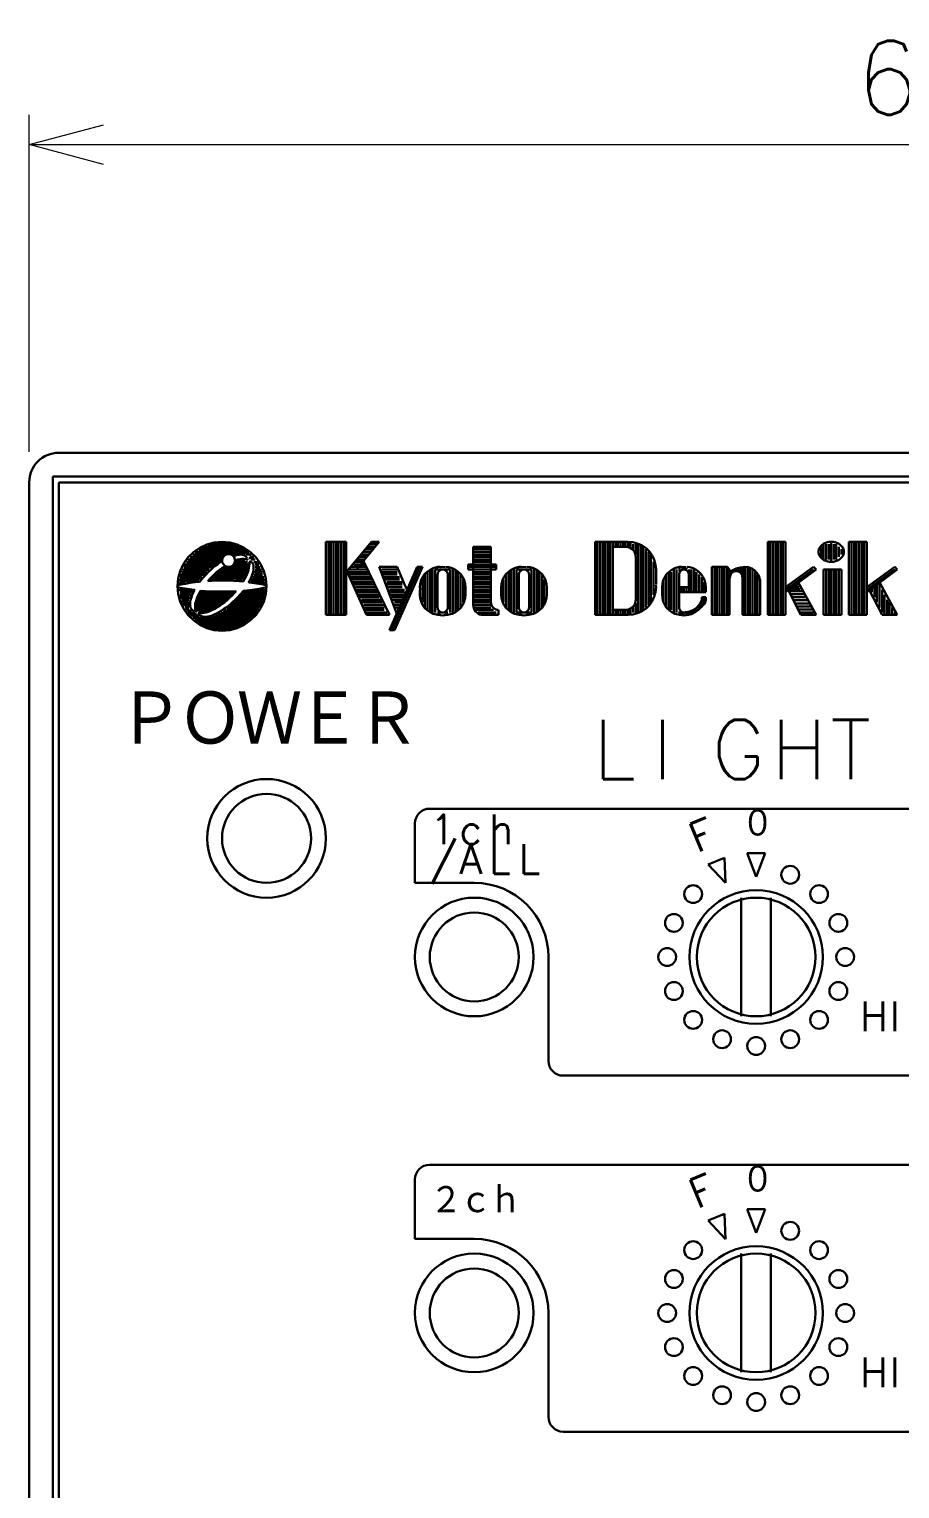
# Model space of a CAD drawing. Header units: inches. Extents: x -5 to 355, y -14 to 172.
# Drawn here: x -5.06 to 24.28, y 51.67 to 100.88 of the extents above; entities that cross this region are included whole.
import ezdxf

# ---------------------------------------------------------------- set-up
doc = ezdxf.new("R2010")
doc.units = ezdxf.units.IN
doc.header["$MEASUREMENT"] = 0
doc.layers.get('0').update_dxf_attribs({"lineweight": 30})
doc.layers.get('Defpoints').update_dxf_attribs({"lineweight": 9})
doc.layers.add('2KD_寸法１', color=7, linetype='Continuous', lineweight=15)
doc.layers.add('2KD_寸法１ @ 1', color=7, linetype='Continuous', lineweight=15)
doc.styles.add('BIGFONT', font='txt.shx', dxfattribs={"bigfont": 'bigfont'})
doc.styles.get("Standard").update_dxf_attribs({"font": 'txt', "bigfont": 'extfont2.shx'})
doc.dimstyles.new('KD-STD', dxfattribs={"dimscale": 0, "dimtxt": 2.5, "dimasz": 2.5, "dimexe": 1, "dimexo": 1, "dimgap": 1, "dimtad": 1, "dimdsep": 46, "dimtxsty": 'Standard', "dimblk": 'OPEN30', "dimcen": 0, "dimadec": 0, "dimazin": 0, "dimtfac": 1, "dimtmove": 0, "dimatfit": 3, "dimldrblk": 'OPEN30', "dimfxl": 1, "dimtolj": 1, "dimtzin": 0, "dimlwd": 15, "dimlwe": 15, "dimarcsym": 0})

# ---------------------------------------------------------------- blocks, each defined once
blk = doc.blocks.new('_Open30')
at = {"lineweight": -2}
for p, q in [((-1, 0.268), (0, 0)), ((0, 0), (-1, -0.268)), ((0, 0), (-1, 0))]:
    blk.add_line(p, q, dxfattribs=at)
blk = doc.blocks.new('*D62')
at = {"layer": '2KD_寸法１', "color": 0, "lineweight": 15}
for p, q in [((-5.06, 86.634), (-5.06, 97.988)), ((54.94, 86.599), (54.94, 97.988)), ((-2.56, 96.988), (52.44, 96.988))]:
    blk.add_line(p, q, dxfattribs=at)
at = {"layer": 'Defpoints', "color": 0}
for p in [(54.94, 96.988), (-5.06, 85.634), (54.94, 85.599)]:
    blk.add_point(p, dxfattribs=at)
at = {"layer": '2KD_寸法１', "color": 0, "lineweight": 15, "xscale": 2.5, "yscale": 2.5, "zscale": 2.5, "rotation": 180}
blk.add_blockref('_Open30', (-5.06, 96.988), dxfattribs=at)
at = {"layer": '2KD_寸法１', "color": 0, "lineweight": 15, "xscale": 2.5, "yscale": 2.5, "zscale": 2.5}
blk.add_blockref('_Open30', (54.94, 96.988), dxfattribs=at)
at = {"layer": '2KD_寸法１', "color": 0, "lineweight": 15, "insert": (24.94, 99.238), "char_height": 2.5, "attachment_point": 5}
blk.add_mtext('\\A1;60', dxfattribs=at)
blk = doc.blocks.new('A$C6F742C00')
for p, q in [((1, 81), (59, 81)), ((0, 7.5), (0, 80)), ((0.8, 7.5), (0.8, 80.2)), ((0.8, 80.2), (59.2, 80.2)), ((1, 2), (1, 80)), ((1, 80), (59, 80)), ((5.813, 77.786), (7.183, 77.786)), ((5.898, 77.829), (7.097, 77.829)), ((6.027, 77.871), (7.012, 77.871)), ((6.113, 77.914), (6.883, 77.914)), ((6.327, 77.957), (6.755, 77.957)), ((10, 78), (10.684, 78)), ((10, 75.532), (10, 78)), ((10.085, 78), (10.085, 75.532)), ((10.171, 78), (10.171, 75.532)), ((10.256, 78), (10.256, 75.532)), ((10.342, 78), (10.342, 75.532)), ((10.428, 78), (10.428, 75.532)), ((10.513, 78), (10.513, 75.532)), ((10.599, 78), (10.599, 75.532)), ((10.684, 78), (10.684, 75.532)), ((10.684, 76.979), (11.54, 78)), ((11.797, 78), (11.027, 77.064)), ((11.403, 77.83), (11.455, 77.83)), ((11.455, 77.83), (11.626, 77.83)), ((11.472, 77.915), (11.54, 77.915)), ((11.54, 78), (11.797, 78)), ((11.54, 77.915), (11.711, 77.915)), ((14.963, 77.83), (15.563, 77.83)), ((14.963, 77.83), (14.963, 76.128)), ((15.563, 77.83), (15.563, 76.128)), ((19.071, 78), (19.67, 78)), ((19.071, 75.532), (19.071, 78)), ((19.157, 78), (19.157, 75.532)), ((19.242, 78), (19.242, 75.532)), ((19.328, 78), (19.328, 75.532)), ((19.414, 78), (19.414, 75.532)), ((19.499, 78), (19.499, 75.532)), ((19.585, 78), (19.585, 75.532)), ((19.67, 78), (19.67, 75.532)), ((19.67, 78), (20.098, 78)), ((19.67, 77.83), (19.842, 77.83)), ((19.756, 78), (19.756, 77.83)), ((19.842, 78), (19.842, 77.83)), ((19.842, 77.83), (20.098, 77.83)), ((19.927, 78), (19.927, 77.83)), ((20.013, 78), (20.013, 77.83)), ((20.081, 78), (20.115, 78)), ((20.098, 78), (20.098, 77.83)), ((20.115, 78), (20.133, 78)), ((20.184, 78), (20.184, 77.83)), ((20.269, 77.966), (20.269, 77.796)), ((20.355, 77.915), (20.355, 77.745)), ((20.441, 77.915), (20.441, 77.574)), ((20.526, 77.915), (20.526, 75.617)), ((20.612, 77.864), (20.612, 75.651)), ((20.697, 77.83), (20.697, 75.702)), ((24.891, 78), (25.49, 78)), ((24.891, 75.532), (24.891, 78)), ((24.976, 78), (24.976, 75.532)), ((25.062, 78), (25.062, 75.532)), ((25.148, 78), (25.148, 75.532)), ((25.233, 78), (25.233, 75.532)), ((25.319, 78), (25.319, 75.532)), ((25.319, 78), (25.319, 75.532)), ((25.404, 78), (25.404, 75.532)), ((25.49, 78), (25.49, 75.532)), ((26.688, 77.83), (26.688, 77.489)), ((26.774, 77.915), (26.774, 77.404)), ((26.859, 77.915), (26.859, 77.404)), ((26.945, 77.915), (26.945, 77.404)), ((27.03, 78), (27.03, 77.319)), ((27.116, 77.915), (27.116, 77.404)), ((27.202, 77.915), (27.202, 77.404)), ((27.287, 77.83), (27.287, 77.489)), ((27.629, 78), (28.229, 78)), ((27.629, 75.532), (27.629, 78)), ((27.715, 78), (27.715, 75.532)), ((27.801, 78), (27.801, 75.532)), ((27.886, 78), (27.886, 75.532)), ((27.972, 78), (27.972, 75.532)), ((28.057, 78), (28.057, 75.532)), ((28.143, 78), (28.143, 75.532)), ((28.229, 78), (28.229, 75.532)), ((5.299, 77.314), (6.412, 77.314)), ((5.299, 77.271), (6.327, 77.271)), ((5.342, 77.4), (6.498, 77.4)), ((5.342, 77.357), (6.455, 77.357)), ((5.428, 77.486), (6.498, 77.486)), ((5.428, 77.443), (6.498, 77.443)), ((5.513, 77.571), (6.583, 77.571)), ((5.513, 77.529), (6.541, 77.529)), ((5.599, 77.657), (7.397, 77.657)), ((5.599, 77.614), (6.797, 77.614)), ((5.727, 77.743), (7.311, 77.743)), ((5.727, 77.7), (7.311, 77.7)), ((6.797, 77.614), (7.397, 77.614)), ((6.84, 77.571), (6.969, 77.571)), ((6.926, 77.271), (7.354, 77.271)), ((6.969, 77.314), (7.354, 77.314)), ((7.012, 77.357), (7.268, 77.357)), ((7.311, 77.571), (7.482, 77.571)), ((7.397, 77.443), (7.568, 77.443)), ((7.44, 77.486), (7.568, 77.486)), ((7.482, 77.4), (7.611, 77.4)), ((7.568, 77.314), (7.696, 77.314)), ((7.611, 77.271), (7.739, 77.271)), ((10.975, 77.319), (11.027, 77.319)), ((11.027, 77.319), (11.198, 77.319)), ((11.044, 77.404), (11.112, 77.404)), ((11.112, 77.489), (11.215, 77.489)), ((11.112, 77.404), (11.283, 77.404)), ((11.198, 77.574), (11.283, 77.574)), ((11.198, 77.489), (11.369, 77.489)), ((11.198, 77.319), (11.266, 77.319)), ((11.283, 77.319), (11.266, 77.353)), ((11.283, 77.66), (11.455, 77.66)), ((11.283, 77.574), (11.455, 77.574)), ((12.139, 75.532), (11.283, 77.319)), ((11.335, 77.745), (11.369, 77.745)), ((11.369, 77.745), (11.54, 77.745)), ((11.455, 77.66), (11.506, 77.66)), ((11.54, 77.745), (11.574, 77.745)), ((14.963, 77.745), (15.563, 77.745)), ((14.963, 77.66), (15.563, 77.66)), ((14.963, 77.574), (15.563, 77.574)), ((14.963, 77.489), (15.563, 77.489)), ((14.963, 77.404), (15.563, 77.404)), ((14.963, 77.319), (15.563, 77.319)), ((20.441, 77.489), (20.441, 76.128)), ((20.783, 77.745), (20.783, 75.787)), ((20.869, 77.66), (20.869, 75.872)), ((20.954, 77.557), (20.954, 77.489)), ((20.954, 77.489), (20.954, 75.957)), ((21.04, 77.319), (21.04, 76.213)), ((27.373, 77.745), (27.373, 77.574)), ((5.085, 76.885), (5.898, 76.885)), ((5.085, 76.843), (5.813, 76.843)), ((5.085, 76.8), (5.813, 76.8)), ((5.128, 76.971), (5.984, 76.971)), ((5.128, 76.928), (5.941, 76.928)), ((5.171, 77.057), (6.07, 77.057)), ((5.171, 77.014), (5.984, 77.014)), ((5.214, 77.228), (6.284, 77.228)), ((5.214, 77.186), (6.198, 77.186)), ((5.214, 77.143), (6.198, 77.143)), ((5.214, 77.1), (6.07, 77.1)), ((6.155, 76.8), (7.268, 76.8)), ((6.198, 76.843), (7.268, 76.843)), ((6.241, 76.885), (7.311, 76.885)), ((6.284, 76.928), (7.311, 76.928)), ((6.327, 76.971), (7.354, 76.971)), ((6.412, 77.014), (7.354, 77.014)), ((6.455, 77.057), (7.354, 77.057)), ((6.498, 77.1), (7.354, 77.1)), ((6.583, 77.143), (6.626, 77.143)), ((6.84, 77.143), (7.397, 77.143)), ((6.883, 77.186), (7.397, 77.186)), ((6.926, 77.228), (7.397, 77.228)), ((7.525, 76.8), (7.911, 76.8)), ((7.568, 76.971), (7.868, 76.971)), ((7.568, 76.885), (7.868, 76.885)), ((7.568, 76.843), (7.868, 76.843)), ((7.611, 77.228), (7.739, 77.228)), ((7.611, 77.143), (7.782, 77.143)), ((7.611, 77.057), (7.825, 77.057)), ((7.611, 77.014), (7.825, 77.014)), ((7.611, 76.928), (7.868, 76.928)), ((7.654, 77.186), (7.739, 77.186)), ((7.654, 77.1), (7.782, 77.1)), ((10.684, 77.064), (11.369, 75.532)), ((10.736, 76.979), (10.787, 76.979)), ((10.77, 77.064), (11.369, 77.064)), ((10.77, 76.979), (11.369, 76.979)), ((10.77, 76.893), (10.856, 76.893)), ((10.804, 76.808), (10.856, 76.808)), ((10.821, 77.149), (11.335, 77.149)), ((10.856, 76.893), (11.455, 76.893)), ((10.856, 76.808), (11.455, 76.808)), ((10.941, 77.234), (11.283, 77.234)), ((11.369, 76.979), (11.403, 76.979)), ((11.455, 76.808), (11.489, 76.808)), ((11.797, 77.149), (12.396, 75.532)), ((11.797, 77.149), (12.396, 77.149)), ((11.883, 77.064), (12.396, 77.064)), ((11.883, 76.979), (12.396, 76.979)), ((11.883, 76.893), (12.396, 76.893)), ((11.968, 76.808), (12.482, 76.808)), ((13.081, 77.149), (12.139, 75.021)), ((13.166, 77.149), (12.225, 75.021)), ((13.252, 77.149), (12.31, 75.021)), ((12.396, 77.149), (12.653, 76.553)), ((13.081, 77.149), (13.252, 77.149)), ((13.252, 76.808), (13.252, 75.957)), ((13.337, 76.893), (13.337, 75.787)), ((13.423, 76.979), (13.423, 75.702)), ((13.509, 77.064), (13.509, 75.617)), ((13.594, 77.064), (13.594, 75.617)), ((13.68, 77.064), (13.68, 75.617)), ((13.68, 77.064), (14.193, 77.064)), ((13.765, 77.149), (13.851, 77.149)), ((13.765, 76.894), (13.765, 75.787)), ((14.108, 76.894), (14.108, 75.787)), ((14.193, 77.064), (14.193, 75.617)), ((14.279, 77.064), (14.279, 75.617)), ((14.364, 77.064), (14.364, 75.617)), ((14.45, 76.979), (14.45, 75.702)), ((14.536, 76.893), (14.536, 75.787)), ((14.792, 77.234), (14.963, 77.234)), ((14.792, 77.234), (14.792, 77.064)), ((14.792, 77.149), (14.963, 77.149)), ((14.792, 77.064), (14.963, 77.064)), ((14.963, 77.234), (15.563, 77.234)), ((14.963, 77.149), (15.563, 77.149)), ((14.963, 77.064), (15.563, 77.064)), ((14.963, 76.979), (15.563, 76.979)), ((14.963, 76.893), (15.563, 76.893)), ((14.963, 76.808), (15.563, 76.808)), ((15.563, 77.234), (15.734, 77.234)), ((15.563, 77.149), (15.734, 77.149)), ((15.734, 77.064), (15.563, 77.064)), ((15.734, 77.234), (15.734, 77.064)), ((16.076, 76.893), (16.076, 75.787)), ((16.162, 76.979), (16.162, 75.702)), ((16.247, 77.064), (16.247, 75.617)), ((16.333, 77.064), (16.333, 75.617)), ((16.418, 77.064), (16.932, 77.064)), ((16.418, 77.064), (16.418, 75.617)), ((16.504, 77.149), (16.59, 77.149)), ((16.504, 76.894), (16.504, 75.787)), ((16.846, 76.894), (16.846, 75.787)), ((16.932, 77.064), (16.932, 75.617)), ((17.017, 77.064), (17.017, 76.979)), ((17.017, 76.979), (17.017, 75.617)), ((17.103, 77.064), (17.103, 75.617)), ((17.189, 76.979), (17.189, 75.702)), ((17.274, 76.893), (17.274, 75.787)), ((21.125, 77.064), (21.125, 76.979)), ((21.125, 76.979), (21.125, 76.553)), ((21.468, 76.893), (21.468, 75.787)), ((21.553, 76.979), (21.553, 75.702)), ((21.639, 76.979), (21.639, 75.702)), ((21.724, 77.064), (21.724, 75.617)), ((21.81, 77.064), (21.81, 75.617)), ((21.903, 77.149), (21.985, 77.149)), ((21.903, 76.894), (21.903, 75.787)), ((21.913, 77.115), (21.913, 77.013)), ((22.015, 77.115), (22.015, 77.081)), ((22.084, 77.115), (22.084, 77.081)), ((22.152, 77.115), (22.152, 77.081)), ((22.23, 76.894), (22.23, 76.468)), ((22.238, 77.064), (22.238, 76.979)), ((22.255, 76.979), (22.255, 76.468)), ((22.323, 77.064), (22.323, 76.298)), ((22.409, 77.064), (22.409, 76.298)), ((22.495, 76.979), (22.495, 76.298)), ((22.58, 76.893), (22.58, 76.298)), ((22.666, 76.808), (22.666, 76.298)), ((23.008, 77.149), (23.008, 75.532)), ((23.522, 77.149), (23.008, 77.149)), ((23.094, 77.149), (23.094, 75.532)), ((23.179, 77.149), (23.179, 75.532)), ((23.265, 77.149), (23.265, 75.532)), ((23.35, 77.149), (23.35, 75.532)), ((23.436, 77.149), (23.436, 75.532)), ((23.607, 77.064), (23.522, 77.149)), ((23.522, 77.149), (23.522, 75.532)), ((23.607, 75.532), (23.607, 77.064)), ((23.607, 76.962), (23.624, 76.979)), ((23.624, 76.825), (23.607, 76.757)), ((23.658, 76.996), (23.658, 76.928)), ((23.693, 77.03), (23.693, 76.979)), ((23.727, 77.047), (23.727, 76.979)), ((23.778, 77.064), (23.778, 77.013)), ((23.83, 77.098), (23.83, 77.013)), ((23.881, 77.115), (23.881, 77.013)), ((23.932, 77.115), (23.932, 76.996)), ((24.001, 77.132), (24.001, 76.928)), ((24.035, 76.808), (24.035, 76.706)), ((24.052, 77.132), (24.052, 76.842)), ((24.121, 77.149), (24.121, 76.893)), ((24.121, 76.893), (24.121, 75.532)), ((24.206, 77.149), (24.292, 77.115)), ((24.206, 77.132), (24.206, 76.893)), ((24.206, 76.893), (24.206, 75.532)), ((24.292, 77.098), (24.292, 76.877)), ((24.292, 76.893), (24.292, 75.532)), ((24.377, 77.064), (24.377, 76.893)), ((24.377, 76.893), (24.377, 75.532)), ((24.463, 76.996), (24.463, 76.893)), ((24.463, 76.893), (24.463, 75.532)), ((24.549, 76.893), (24.549, 75.532)), ((25.49, 76.468), (26.431, 77.149)), ((25.49, 76.298), (26.517, 77.064)), ((26.431, 77.064), (25.49, 76.383)), ((26.517, 77.064), (26.431, 77.149)), ((26.774, 77.064), (27.373, 77.064)), ((26.774, 75.532), (26.774, 77.064)), ((26.859, 77.064), (26.859, 75.532)), ((26.945, 77.064), (26.945, 75.532)), ((27.03, 77.064), (27.03, 75.532)), ((27.116, 77.064), (27.116, 75.532)), ((27.202, 77.064), (27.202, 75.532)), ((27.287, 77.064), (27.287, 75.532)), ((27.373, 77.064), (27.373, 75.532)), ((29.17, 77.064), (28.228, 76.383)), ((28.229, 76.468), (29.17, 77.149)), ((28.229, 76.298), (29.255, 77.064)), ((29.255, 77.064), (29.17, 77.149)), ((5.042, 76.714), (5.727, 76.714)), ((5.042, 76.628), (5.256, 76.628)), ((5.042, 76.371), (5.428, 76.371)), ((5.085, 76.757), (5.77, 76.757)), ((5.085, 76.671), (5.599, 76.671)), ((5.085, 76.328), (5.513, 76.328)), ((5.085, 76.285), (5.47, 76.285)), ((5.77, 76.285), (6.198, 76.285)), ((6.113, 76.757), (7.226, 76.757)), ((6.113, 76.714), (6.327, 76.714)), ((6.498, 76.285), (6.883, 76.285)), ((6.969, 76.714), (7.183, 76.714)), ((7.226, 76.285), (7.953, 76.285)), ((7.354, 76.328), (7.911, 76.328)), ((7.482, 76.714), (7.953, 76.714)), ((7.482, 76.671), (7.911, 76.671)), ((7.525, 76.757), (7.911, 76.757)), ((7.654, 76.628), (7.953, 76.628)), ((7.782, 76.371), (7.953, 76.371)), ((10.856, 76.723), (11.54, 76.723)), ((10.89, 76.638), (11.574, 76.638)), ((10.941, 76.553), (11.626, 76.553)), ((10.992, 76.468), (11.677, 76.468)), ((11.027, 76.383), (11.711, 76.383)), ((11.061, 76.298), (11.746, 76.298)), ((11.968, 76.723), (12.482, 76.723)), ((12.054, 76.638), (12.567, 76.638)), ((12.054, 76.553), (12.567, 76.553)), ((12.054, 76.468), (12.567, 76.468)), ((12.139, 76.383), (12.653, 76.383)), ((12.139, 76.298), (12.653, 76.298)), ((12.653, 76.553), (12.738, 76.383)), ((13.166, 76.383), (13.166, 76.213)), ((14.621, 76.723), (14.621, 75.957)), ((14.707, 76.468), (14.707, 76.213)), ((14.963, 76.723), (15.563, 76.723)), ((14.963, 76.638), (15.563, 76.638)), ((14.963, 76.553), (15.563, 76.553)), ((14.963, 76.468), (15.563, 76.468)), ((14.963, 76.383), (15.563, 76.383)), ((14.963, 76.298), (15.563, 76.298)), ((15.905, 76.383), (15.905, 76.213)), ((15.99, 76.723), (15.99, 75.957)), ((17.36, 76.723), (17.36, 75.872)), ((17.445, 76.468), (17.445, 76.213)), ((21.331, 76.383), (21.331, 76.213)), ((21.382, 76.723), (21.382, 75.957)), ((21.903, 76.468), (22.23, 76.468)), ((21.903, 76.298), (22.803, 76.298)), ((21.981, 76.468), (21.981, 76.298)), ((22.067, 76.468), (22.067, 76.298)), ((22.152, 76.468), (22.152, 76.298)), ((22.238, 76.468), (22.238, 76.298)), ((22.751, 76.638), (22.751, 76.298)), ((22.803, 76.468), (22.803, 76.298)), ((24.035, 75.532), (24.035, 76.723)), ((24.634, 75.532), (24.634, 76.723)), ((25.575, 76.383), (26.003, 75.532)), ((25.61, 76.4), (25.986, 76.4)), ((25.61, 76.332), (26.055, 76.332)), ((25.747, 76.468), (25.952, 76.468)), ((25.815, 76.536), (25.918, 76.536)), ((26.517, 75.532), (25.918, 76.638)), ((28.314, 76.383), (28.742, 75.532)), ((28.4, 76.468), (28.4, 76.298)), ((28.485, 76.468), (28.485, 76.128)), ((28.571, 76.553), (28.571, 75.957)), ((29.255, 75.532), (28.656, 76.638)), ((28.656, 76.553), (28.656, 75.787)), ((28.742, 76.383), (28.742, 75.617)), ((5.085, 76.243), (5.428, 76.243)), ((5.085, 76.2), (5.47, 76.2)), ((5.085, 76.157), (5.385, 76.157)), ((5.085, 76.114), (5.428, 76.114)), ((5.128, 76.071), (5.342, 76.071)), ((5.128, 76.028), (5.385, 76.028)), ((5.128, 75.985), (5.342, 75.985)), ((5.171, 75.942), (5.385, 75.942)), ((5.171, 75.9), (5.342, 75.9)), ((5.214, 75.857), (5.385, 75.857)), ((5.256, 75.814), (5.385, 75.814)), ((5.599, 75.857), (6.412, 75.857)), ((5.599, 75.814), (6.327, 75.814)), ((5.642, 76.028), (6.626, 76.028)), ((5.642, 75.985), (6.583, 75.985)), ((5.642, 75.942), (6.498, 75.942)), ((5.642, 75.9), (6.455, 75.9)), ((5.684, 76.114), (6.712, 76.114)), ((5.684, 76.071), (6.669, 76.071)), ((5.727, 76.243), (6.84, 76.243)), ((5.727, 76.2), (6.797, 76.2)), ((5.727, 76.157), (6.755, 76.157)), ((6.755, 75.814), (7.782, 75.814)), ((6.797, 75.857), (7.825, 75.857)), ((6.84, 75.9), (7.825, 75.9)), ((6.883, 75.942), (7.868, 75.942)), ((6.926, 75.985), (7.868, 75.985)), ((6.969, 76.028), (7.911, 76.028)), ((7.012, 76.071), (7.911, 76.071)), ((7.054, 76.114), (7.911, 76.114)), ((7.097, 76.157), (7.911, 76.157)), ((7.14, 76.2), (7.911, 76.2)), ((7.183, 76.243), (7.953, 76.243)), ((11.112, 76.213), (11.797, 76.213)), ((11.112, 76.128), (11.797, 76.128)), ((11.198, 76.042), (11.883, 76.042)), ((11.198, 75.957), (11.883, 75.957)), ((11.283, 75.872), (11.968, 75.872)), ((11.283, 75.787), (11.968, 75.787)), ((12.139, 76.213), (12.653, 76.213)), ((12.225, 76.128), (12.738, 76.128)), ((12.225, 76.042), (12.738, 76.042)), ((12.31, 75.957), (12.567, 75.957)), ((12.31, 75.872), (12.482, 75.872)), ((12.31, 75.787), (12.396, 75.787)), ((12.396, 75.787), (12.482, 75.787)), ((14.963, 76.213), (15.563, 76.213)), ((14.963, 76.128), (14.963, 75.872)), ((14.963, 76.128), (15.563, 76.128)), ((14.963, 76.042), (15.563, 76.042)), ((14.963, 75.957), (15.563, 75.957)), ((14.963, 75.872), (15.563, 75.872)), ((14.963, 75.787), (15.563, 75.787)), ((15.563, 76.128), (15.563, 75.957)), ((20.355, 75.787), (20.355, 75.617)), ((20.441, 76.128), (20.441, 76.042)), ((20.441, 75.923), (20.441, 75.583)), ((22.495, 75.787), (22.495, 75.685)), ((22.563, 75.855), (22.563, 75.753)), ((22.631, 75.957), (22.631, 75.787)), ((22.77, 75.923), (22.639, 75.787)), ((22.672, 76.128), (22.672, 76.025)), ((22.672, 76.128), (22.737, 76.128)), ((22.7, 76.128), (22.7, 75.889)), ((22.721, 76.128), (22.803, 76.128)), ((22.768, 76.128), (22.768, 75.957)), ((22.803, 76.025), (22.77, 75.923)), ((22.803, 76.128), (22.803, 76.094)), ((22.803, 76.094), (22.803, 76.025)), ((25.678, 76.23), (26.123, 76.23)), ((25.712, 76.128), (26.157, 76.128)), ((25.781, 76.025), (26.226, 76.025)), ((25.849, 75.923), (26.294, 75.923)), ((25.884, 75.821), (26.329, 75.821)), ((28.828, 76.213), (28.828, 75.532)), ((28.913, 76.042), (28.913, 75.532)), ((28.999, 75.957), (28.999, 75.532)), ((29.084, 75.787), (29.084, 75.532)), ((5.256, 75.771), (5.385, 75.771)), ((5.256, 75.728), (5.385, 75.728)), ((5.299, 75.685), (5.47, 75.685)), ((5.342, 75.642), (5.47, 75.642)), ((5.342, 75.599), (5.599, 75.599)), ((5.385, 75.557), (5.642, 75.557)), ((5.428, 75.514), (5.684, 75.514)), ((5.513, 75.471), (5.727, 75.471)), ((5.513, 75.428), (7.482, 75.428)), ((5.599, 75.771), (6.241, 75.771)), ((5.599, 75.385), (7.44, 75.385)), ((5.599, 75.342), (7.397, 75.342)), ((5.642, 75.728), (6.198, 75.728)), ((5.642, 75.685), (6.113, 75.685)), ((5.684, 75.3), (7.311, 75.3)), ((5.727, 75.642), (5.984, 75.642)), ((6.155, 75.471), (7.525, 75.471)), ((6.284, 75.514), (7.568, 75.514)), ((6.369, 75.557), (7.611, 75.557)), ((6.455, 75.599), (7.654, 75.599)), ((6.541, 75.642), (7.696, 75.642)), ((6.583, 75.685), (7.696, 75.685)), ((6.669, 75.771), (7.739, 75.771)), ((6.669, 75.728), (7.739, 75.728)), ((10.684, 75.532), (10, 75.532)), ((11.283, 75.702), (11.968, 75.702)), ((11.369, 75.617), (12.054, 75.617)), ((12.139, 75.532), (11.369, 75.532)), ((12.396, 75.702), (12.482, 75.702)), ((13.765, 75.617), (14.108, 75.617)), ((13.765, 75.532), (13.851, 75.532)), ((14.022, 75.532), (14.108, 75.532)), ((15.049, 75.702), (15.648, 75.702)), ((15.135, 75.617), (15.734, 75.617)), ((15.306, 75.532), (15.819, 75.532)), ((15.819, 75.702), (15.819, 75.532)), ((16.418, 75.617), (16.932, 75.617)), ((16.504, 75.532), (16.59, 75.532)), ((16.761, 75.532), (16.846, 75.532)), ((19.67, 75.532), (19.071, 75.532)), ((19.67, 75.702), (19.842, 75.702)), ((19.67, 75.532), (20.098, 75.532)), ((19.756, 75.702), (19.756, 75.532)), ((19.842, 75.702), (20.098, 75.702)), ((19.842, 75.702), (19.842, 75.532)), ((19.927, 75.702), (19.927, 75.532)), ((20.013, 75.702), (20.013, 75.532)), ((20.098, 75.702), (20.098, 75.532)), ((20.098, 75.532), (20.184, 75.532)), ((20.184, 75.702), (20.184, 75.532)), ((20.269, 75.702), (20.269, 75.617)), ((20.269, 75.617), (20.269, 75.549)), ((21.903, 75.532), (21.985, 75.532)), ((21.913, 75.651), (21.913, 75.583)), ((21.981, 75.617), (21.981, 75.549)), ((22.05, 75.617), (22.05, 75.515)), ((22.148, 75.532), (22.23, 75.532)), ((22.152, 75.617), (22.152, 75.549)), ((22.221, 75.617), (22.221, 75.549)), ((22.289, 75.651), (22.289, 75.549)), ((22.358, 75.685), (22.358, 75.583)), ((22.426, 75.719), (22.426, 75.617)), ((23.008, 75.532), (23.607, 75.532)), ((24.634, 75.532), (24.035, 75.532)), ((25.49, 75.532), (24.891, 75.532)), ((25.952, 75.719), (26.397, 75.719)), ((25.986, 75.617), (26.431, 75.617)), ((26.003, 75.532), (26.517, 75.532)), ((27.373, 75.532), (26.774, 75.532)), ((28.229, 75.532), (27.629, 75.532)), ((28.742, 75.532), (29.255, 75.532)), ((29.17, 75.617), (29.17, 75.532)), ((5.727, 75.257), (7.268, 75.257)), ((5.813, 75.214), (7.226, 75.214)), ((5.898, 75.171), (7.14, 75.171)), ((5.984, 75.128), (7.012, 75.128)), ((6.113, 75.085), (6.883, 75.085)), ((6.369, 75.042), (6.712, 75.042)), ((12.31, 75.021), (12.139, 75.021)), ((13.5, 69), (50.9, 69)), ((13, 66.5), (13, 68.5)), ((24.2, 67.5), (24.8, 67.5)), ((24.2, 67.5), (24.5, 66.7)), ((24.8, 67.5), (24.5, 66.7)), ((22.883, 67.119), (23.437, 67.348)), ((22.883, 67.119), (23.466, 66.495)), ((23.437, 67.348), (23.466, 66.495)), ((15, 66.5), (13, 66.5)), ((24, 62), (24, 66)), ((25, 62), (25, 66)), ((17.5, 64), (17.5, 60.5)), ((55, 60), (18, 60)), ((13.5, 56.997), (50.9, 56.997)), ((13, 54.497), (13, 56.497)), ((22.883, 55.116), (23.437, 55.345)), ((22.883, 55.116), (23.466, 54.491)), ((23.437, 55.345), (23.466, 54.491)), ((24.2, 55.497), (24.8, 55.497)), ((24.2, 55.497), (24.5, 54.697)), ((24.8, 55.497), (24.5, 54.697)), ((15, 54.497), (13, 54.497)), ((24, 50), (24, 54)), ((25, 50), (25, 54)), ((17.5, 51.997), (17.5, 48.497)), ((55, 47.997), (18, 47.997))]:
    blk.add_line(p, q)
for points in [[(7.996, 76.5), (7.973, 76.761), (7.905, 77.013), (7.795, 77.25), (7.645, 77.464), (7.461, 77.649), (7.247, 77.799), (7.01, 77.91), (6.758, 77.977), (6.498, 78), (6.238, 77.977), (5.985, 77.91), (5.749, 77.799), (5.535, 77.649), (5.35, 77.464), (5.2, 77.25), (5.09, 77.013), (5.023, 76.761), (5, 76.5), (5.023, 76.239), (5.09, 75.987), (5.2, 75.75), (5.35, 75.536), (5.535, 75.351), (5.749, 75.201), (5.985, 75.09), (6.238, 75.023), (6.498, 75), (6.758, 75.023), (7.01, 75.09), (7.247, 75.201), (7.461, 75.351), (7.645, 75.536), (7.795, 75.75), (7.905, 75.987), (7.973, 76.239), (7.996, 76.5)], [(20.441, 77.489), (20.435, 77.548), (20.42, 77.606), (20.395, 77.66), (20.361, 77.708), (20.318, 77.75), (20.269, 77.784), (20.215, 77.809), (20.158, 77.825), (20.098, 77.83)], [(21.125, 77.064), (21.111, 77.226), (21.068, 77.384), (20.999, 77.532), (20.905, 77.666), (20.789, 77.781), (20.655, 77.875), (20.506, 77.944), (20.347, 77.986), (20.184, 78), (20.135, 77.999)], [(27.458, 77.66), (27.457, 77.689), (27.452, 77.719), (27.444, 77.748), (27.432, 77.776), (27.418, 77.803), (27.401, 77.83), (27.381, 77.855), (27.358, 77.878), (27.333, 77.9), (27.305, 77.92), (27.276, 77.938), (27.244, 77.954), (27.211, 77.968), (27.177, 77.98), (27.141, 77.988), (27.105, 77.995), (27.068, 77.999), (27.03, 78), (26.993, 77.999), (26.956, 77.995), (26.92, 77.988), (26.884, 77.98), (26.85, 77.968), (26.816, 77.954), (26.785, 77.938), (26.755, 77.92), (26.728, 77.9), (26.703, 77.878), (26.68, 77.855), (26.66, 77.83), (26.643, 77.803), (26.628, 77.776), (26.617, 77.748), (26.609, 77.719), (26.604, 77.689), (26.602, 77.66), (26.604, 77.63), (26.609, 77.6), (26.617, 77.571), (26.628, 77.543), (26.643, 77.516), (26.66, 77.489), (26.68, 77.464), (26.703, 77.441), (26.728, 77.419), (26.755, 77.399), (26.785, 77.381), (26.816, 77.365), (26.85, 77.351), (26.884, 77.34), (26.92, 77.331), (26.956, 77.324), (26.993, 77.32), (27.03, 77.319), (27.068, 77.32), (27.105, 77.324), (27.141, 77.331), (27.177, 77.34), (27.211, 77.351), (27.244, 77.365), (27.276, 77.381), (27.305, 77.399), (27.333, 77.419), (27.358, 77.441), (27.381, 77.464), (27.401, 77.489), (27.418, 77.516), (27.432, 77.543), (27.444, 77.571), (27.452, 77.6), (27.457, 77.63), (27.458, 77.66)], [(6.498, 77.348), (6.433, 77.306), (6.352, 77.248), (6.27, 77.185), (6.189, 77.117), (6.11, 77.046), (6.033, 76.971), (5.959, 76.894), (5.887, 76.815), (5.82, 76.734), (5.75, 76.648)], [(6.937, 77.366), (6.934, 77.404), (6.924, 77.44), (6.908, 77.474), (6.887, 77.505), (6.86, 77.532), (6.829, 77.553), (6.795, 77.57), (6.759, 77.579), (6.721, 77.582), (6.684, 77.579), (6.647, 77.57), (6.613, 77.553), (6.582, 77.532), (6.556, 77.505), (6.534, 77.474), (6.518, 77.44), (6.508, 77.404), (6.505, 77.366), (6.508, 77.329), (6.518, 77.292), (6.534, 77.258), (6.556, 77.227), (6.582, 77.201), (6.613, 77.179), (6.647, 77.163), (6.684, 77.153), (6.721, 77.15), (6.759, 77.153), (6.795, 77.163), (6.829, 77.179), (6.86, 77.201), (6.887, 77.227), (6.908, 77.258), (6.924, 77.292), (6.934, 77.329), (6.937, 77.366)], [(7.118, 77.564), (7.082, 77.563), (7.019, 77.556), (6.953, 77.541), (6.882, 77.519), (6.869, 77.521)], [(7.363, 77.378), (7.343, 77.396), (7.321, 77.4), (7.274, 77.414), (7.222, 77.42), (7.164, 77.42), (7.102, 77.412), (7.035, 77.397), (6.965, 77.375), (6.94, 77.364), (6.937, 77.364)], [(7.351, 77.434), (7.336, 77.461), (7.309, 77.495), (7.275, 77.523), (7.234, 77.544), (7.188, 77.557), (7.135, 77.564), (7.114, 77.564)], [(7.209, 76.662), (7.212, 76.661), (7.259, 76.742), (7.301, 76.821), (7.336, 76.898), (7.364, 76.972), (7.386, 77.042), (7.401, 77.109), (7.415, 77.175), (7.422, 77.246), (7.425, 77.289), (7.415, 77.325), (7.415, 77.325)], [(7.402, 76.63), (7.414, 76.655), (7.455, 76.734), (7.49, 76.811), (7.519, 76.885), (7.54, 76.956), (7.555, 77.022), (7.563, 77.085), (7.563, 77.143), (7.557, 77.195), (7.543, 77.241), (7.522, 77.282), (7.495, 77.316), (7.429, 77.353)], [(6.598, 77.189), (6.573, 77.17), (6.491, 77.111), (6.41, 77.048), (6.329, 76.981), (6.25, 76.91), (6.173, 76.835), (6.098, 76.758), (6.027, 76.678), (6.025, 76.673)], [(13.767, 77.144), (13.732, 77.139), (13.617, 77.108), (13.509, 77.058), (13.411, 76.99), (13.326, 76.906), (13.258, 76.808), (13.208, 76.701), (13.177, 76.586), (13.166, 76.468), (13.171, 76.385)], [(14.108, 76.894), (14.105, 76.923), (14.097, 76.952), (14.085, 76.979), (14.068, 77.003), (14.047, 77.024), (14.022, 77.041), (13.995, 77.054), (13.966, 77.061), (13.937, 77.064), (13.907, 77.061), (13.878, 77.054), (13.851, 77.041), (13.826, 77.024), (13.805, 77.003), (13.788, 76.979), (13.776, 76.952), (13.768, 76.923), (13.765, 76.894)], [(14.017, 77.143), (13.937, 77.149), (13.847, 77.141)], [(14.707, 76.468), (14.696, 76.586), (14.665, 76.701), (14.615, 76.808), (14.547, 76.906), (14.462, 76.99), (14.364, 77.058), (14.256, 77.108), (14.141, 77.139), (14.046, 77.149)], [(16.506, 77.144), (16.471, 77.139), (16.355, 77.108), (16.247, 77.058), (16.149, 76.99), (16.065, 76.906), (15.997, 76.808), (15.946, 76.701), (15.915, 76.586), (15.905, 76.468), (15.91, 76.385)], [(16.846, 76.894), (16.844, 76.923), (16.836, 76.952), (16.823, 76.979), (16.806, 77.003), (16.785, 77.024), (16.761, 77.041), (16.734, 77.054), (16.705, 77.061), (16.675, 77.064), (16.645, 77.061), (16.617, 77.054), (16.59, 77.041), (16.565, 77.024), (16.544, 77.003), (16.527, 76.979), (16.514, 76.952), (16.507, 76.923), (16.504, 76.894)], [(16.755, 77.143), (16.675, 77.149), (16.586, 77.141)], [(17.445, 76.468), (17.435, 76.586), (17.404, 76.701), (17.354, 76.808), (17.285, 76.906), (17.201, 76.99), (17.103, 77.058), (16.995, 77.108), (16.88, 77.139), (16.785, 77.149)], [(21.905, 77.144), (21.871, 77.139), (21.761, 77.108), (21.658, 77.058), (21.564, 76.99), (21.484, 76.906), (21.418, 76.808), (21.37, 76.701), (21.341, 76.586), (21.331, 76.468), (21.336, 76.385)], [(22.23, 76.894), (22.228, 76.923), (22.22, 76.952), (22.208, 76.979), (22.192, 77.003), (22.172, 77.024), (22.148, 77.041), (22.123, 77.054), (22.095, 77.061), (22.067, 77.064), (22.038, 77.061), (22.011, 77.054), (21.985, 77.041), (21.962, 77.024), (21.941, 77.003), (21.925, 76.979), (21.913, 76.952), (21.906, 76.923), (21.903, 76.894)], [(22.143, 77.143), (22.067, 77.149), (21.981, 77.141)], [(22.803, 76.468), (22.793, 76.586), (22.763, 76.701), (22.715, 76.808), (22.65, 76.906), (22.569, 76.99), (22.476, 77.058), (22.372, 77.108), (22.262, 77.139), (22.171, 77.149)], [(24.21, 77.144), (24.121, 77.149), (23.972, 77.136), (23.828, 77.098), (23.693, 77.035), (23.618, 76.986)], [(24.035, 76.808), (24.032, 76.844), (24.023, 76.878), (24.007, 76.911), (23.987, 76.94), (23.962, 76.965), (23.932, 76.985), (23.9, 77), (23.865, 77.01), (23.83, 77.013), (23.794, 77.01), (23.759, 77), (23.727, 76.985), (23.698, 76.965), (23.672, 76.94), (23.652, 76.911), (23.637, 76.878), (23.627, 76.844), (23.626, 76.833)], [(24.634, 76.638), (24.626, 76.727), (24.603, 76.813), (24.565, 76.894), (24.514, 76.967), (24.451, 77.029), (24.377, 77.081), (24.296, 77.118), (24.219, 77.14)], [(5, 76.471), (5.09, 76.451), (5.242, 76.422), (5.403, 76.397), (5.572, 76.375), (5.572, 76.373)], [(5.75, 76.641), (5.74, 76.648), (5.592, 76.632), (5.426, 76.61), (5.268, 76.585), (5.119, 76.557), (5.003, 76.53)], [(5.57, 76.37), (5.57, 76.365), (5.528, 76.286), (5.493, 76.21), (5.465, 76.136), (5.443, 76.065), (5.428, 75.998), (5.421, 75.936), (5.42, 75.878), (5.427, 75.826), (5.44, 75.779), (5.461, 75.739), (5.488, 75.705), (5.56, 75.643)], [(5.784, 76.349), (5.786, 76.352), (5.738, 76.272), (5.697, 76.193), (5.662, 76.116), (5.633, 76.042), (5.611, 75.971), (5.597, 75.905), (5.589, 75.842), (5.588, 75.785), (5.595, 75.732), (5.609, 75.686), (5.631, 75.647), (5.631, 75.664)], [(5.699, 75.586), (5.732, 75.54), (5.766, 75.512), (5.806, 75.491), (5.853, 75.478), (5.905, 75.471), (5.962, 75.472), (6.025, 75.479), (6.091, 75.494), (6.162, 75.516), (6.236, 75.545), (6.313, 75.58), (6.392, 75.621), (6.472, 75.669), (6.554, 75.722), (6.635, 75.78), (6.717, 75.843), (6.798, 75.911), (6.877, 75.982), (6.954, 76.056), (7.028, 76.134), (7.1, 76.213), (7.217, 76.344)], [(5.72, 75.597), (5.724, 75.593), (5.713, 75.597), (5.723, 75.6), (5.776, 75.594), (5.833, 75.594), (5.895, 75.602), (5.962, 75.617), (6.033, 75.638), (6.107, 75.667), (6.183, 75.702), (6.262, 75.743), (6.343, 75.791), (6.424, 75.844), (6.506, 75.902), (6.588, 75.965), (6.668, 76.033), (6.748, 76.104), (6.825, 76.179), (6.899, 76.256), (6.97, 76.335), (6.974, 76.333)], [(5.795, 76.346), (5.928, 76.336), (6.114, 76.326), (6.303, 76.32), (6.494, 76.318), (6.685, 76.32), (6.874, 76.326), (6.967, 76.333)], [(7.202, 76.661), (7.076, 76.671), (6.893, 76.681), (6.707, 76.688), (6.519, 76.69), (6.332, 76.688), (6.146, 76.681), (6.025, 76.669)], [(7.206, 76.344), (7.247, 76.35), (7.423, 76.368), (7.593, 76.39), (7.754, 76.415), (7.905, 76.444), (7.989, 76.46)], [(8, 76.528), (7.884, 76.553), (7.735, 76.582), (7.577, 76.607), (7.41, 76.628), (7.402, 76.633)], [(20.184, 75.532), (20.347, 75.546), (20.506, 75.588), (20.655, 75.657), (20.789, 75.751), (20.905, 75.866), (20.999, 76), (21.068, 76.148), (21.111, 76.305), (21.125, 76.468), (21.123, 76.533)], [(13.166, 76.213), (13.177, 76.094), (13.208, 75.98), (13.258, 75.872), (13.326, 75.775), (13.411, 75.691), (13.509, 75.623), (13.617, 75.573), (13.732, 75.542), (13.803, 75.533)], [(13.765, 75.787), (13.768, 75.757), (13.776, 75.729), (13.788, 75.702), (13.805, 75.678), (13.826, 75.657), (13.851, 75.64), (13.878, 75.627), (13.907, 75.619), (13.937, 75.617), (13.966, 75.619), (13.995, 75.627), (14.022, 75.64), (14.047, 75.657), (14.068, 75.678), (14.085, 75.702), (14.097, 75.729), (14.105, 75.757), (14.108, 75.787)], [(14.106, 75.537), (14.141, 75.542), (14.256, 75.573), (14.364, 75.623), (14.462, 75.691), (14.547, 75.775), (14.615, 75.872), (14.665, 75.98), (14.696, 76.094), (14.707, 76.213)], [(14.963, 75.872), (14.969, 75.813), (14.984, 75.756), (15.009, 75.702), (15.044, 75.653), (15.086, 75.611), (15.135, 75.577), (15.189, 75.552), (15.246, 75.537), (15.306, 75.532)], [(15.563, 75.957), (15.566, 75.913), (15.578, 75.87), (15.597, 75.83), (15.623, 75.793), (15.654, 75.762), (15.691, 75.736), (15.731, 75.717), (15.775, 75.706), (15.801, 75.703)], [(15.905, 76.213), (15.915, 76.094), (15.946, 75.98), (15.997, 75.872), (16.065, 75.775), (16.149, 75.691), (16.247, 75.623), (16.355, 75.573), (16.471, 75.542), (16.542, 75.533)], [(16.504, 75.787), (16.507, 75.757), (16.514, 75.729), (16.527, 75.702), (16.544, 75.678), (16.565, 75.657), (16.59, 75.64), (16.617, 75.627), (16.645, 75.619), (16.675, 75.617), (16.705, 75.619), (16.734, 75.627), (16.761, 75.64), (16.785, 75.657), (16.806, 75.678), (16.823, 75.702), (16.836, 75.729), (16.844, 75.757), (16.846, 75.787)], [(16.844, 75.537), (16.88, 75.542), (16.995, 75.573), (17.103, 75.623), (17.201, 75.691), (17.285, 75.775), (17.354, 75.872), (17.404, 75.98), (17.435, 76.094), (17.445, 76.213)], [(20.098, 75.702), (20.158, 75.707), (20.215, 75.722), (20.269, 75.748), (20.318, 75.782), (20.361, 75.824), (20.395, 75.872), (20.42, 75.926), (20.435, 75.983), (20.441, 76.042)], [(21.331, 76.213), (21.341, 76.094), (21.37, 75.98), (21.418, 75.872), (21.484, 75.775), (21.564, 75.691), (21.658, 75.623), (21.761, 75.573), (21.871, 75.542), (21.939, 75.533)], [(21.903, 75.787), (21.906, 75.757), (21.913, 75.729), (21.925, 75.702), (21.941, 75.678), (21.962, 75.657), (21.985, 75.64), (22.011, 75.627), (22.038, 75.619), (22.067, 75.617), (22.095, 75.619), (22.123, 75.627), (22.138, 75.634)], [(22.146, 75.622), (22.18, 75.627), (22.29, 75.658), (22.394, 75.708), (22.487, 75.776), (22.568, 75.86), (22.633, 75.957), (22.681, 76.065), (22.689, 76.087)], [(22.223, 75.532), (22.324, 75.562), (22.443, 75.62), (22.55, 75.698), (22.643, 75.794), (22.718, 75.906), (22.774, 76.03), (22.786, 76.069)], [(13.85, 75.525), (13.874, 75.52), (13.937, 75.515), (13.999, 75.52), (14.023, 75.525)], [(16.588, 75.525), (16.613, 75.52), (16.675, 75.515), (16.738, 75.52), (16.762, 75.525)], [(21.984, 75.525), (22.007, 75.52), (22.067, 75.515), (22.126, 75.52), (22.15, 75.525)]]:
    blk.add_lwpolyline(points)
for centre, radius in [((8, 68), 2), ((8, 68), 1.5), ((25.648, 66.772), 0.3), ((15, 64), 2), ((22.378, 66.121), 0.3), ((24.5, 64), 2.25), ((24.5, 64), 2), ((26.621, 66.121), 0.3), ((15, 64), 1.5), ((21.728, 65.148), 0.3), ((27.271, 65.148), 0.3), ((21.5, 64), 0.3), ((27.5, 64), 0.3), ((21.728, 62.852), 0.3), ((27.271, 62.852), 0.3), ((22.378, 61.879), 0.3), ((26.621, 61.879), 0.3), ((23.352, 61.228), 0.3), ((25.648, 61.228), 0.3), ((24.5, 61), 0.3), ((25.648, 54.768), 0.3), ((22.378, 54.118), 0.3), ((24.5, 51.997), 2.25), ((26.621, 54.118), 0.3), ((15, 52), 2), ((24.5, 52), 2), ((15, 52), 1.5), ((21.728, 53.145), 0.3), ((27.271, 53.145), 0.3), ((21.5, 51.997), 0.3), ((27.5, 51.997), 0.3), ((21.728, 50.849), 0.3), ((27.271, 50.849), 0.3), ((22.378, 49.875), 0.3), ((26.621, 49.875), 0.3), ((23.352, 49.225), 0.3), ((24.5, 48.997), 0.3), ((25.648, 49.225), 0.3)]:
    blk.add_circle(centre, radius)
for centre, radius, start, end in [((1, 80), 1, 90, 180), ((13.5, 68.5), 0.5, 90, 180), ((15, 64), 2.5, 0, 90), ((18, 60.5), 0.5, 180, 270), ((13.5, 56.497), 0.5, 90, 180), ((15, 51.997), 2.5, 0, 90), ((18, 48.497), 0.5, 180, 270)]:
    blk.add_arc(centre, radius, start, end)
at = {"style": 'BIGFONT'}
for s, height, p in [('Ｐ', 2, (3, 71)), ('Ｏ', 2, (5, 71)), ('Ｗ', 2, (7, 71)), ('Ｅ', 2, (9, 71)), ('Ｒ', 2, (11, 71)), ('０', 1, (24, 68)), ('０', 1, (24, 55.997)), ('２', 1, (13.5, 55.3)), ('ｈ', 1, (15.5, 55.3)), ('ｃ', 1, (14.5, 55.3))]:
    blk.add_text(s, height=height, dxfattribs=at).set_placement(p)
for s, height, p in [('L', 2, (19, 70)), ('I', 2, (21, 70)), ('G', 2, (23, 70)), ('H', 2, (25, 70)), ('T', 2, (27, 70)), ('1', 1, (13.5, 67.8)), ('c', 1, (14.5, 67.8)), ('h', 1, (15.5, 67.8)), ('/', 1, (13.5, 66.8)), ('A', 1, (14.5, 66.8)), ('L', 1, (15.5, 66.8)), ('L', 1, (16.5, 66.8)), ('H', 1, (28, 61.5)), ('I', 1, (29, 61.5)), ('H', 1, (28, 49.497)), ('I', 1, (29, 49.497))]:
    blk.add_text(s, height=height).set_placement(p)
for p in [(22.507, 67.504), (22.507, 55.501)]:
    blk.add_text('F', height=1, rotation=22.4357).set_placement(p)

msp = doc.modelspace()

# ---------------------------------------------------------------- block references
msp.add_blockref('A$C6F742C00', (-5.06, 5.599))

# ---------------------------------------------------------------- dimensions: what is measured, and where the dimension line sits
at = {"layer": '2KD_寸法１ @ 1', "lineweight": 15}
dim = msp.add_linear_dim(base=(54.94, 96.988), p1=(-5.06, 85.634), p2=(54.94, 85.599), dimstyle='KD-STD', override={"dimscale": 1, "dimtix": 0, "dimtofl": 1, "dimtmove": 0, "dimatfit": 3}, dxfattribs=at)
dim.commit()
dim.dimension.update_dxf_attribs({"geometry": '*D62', "text_midpoint": (24.94, 99.238)})

doc.saveas('drawing.dxf')
